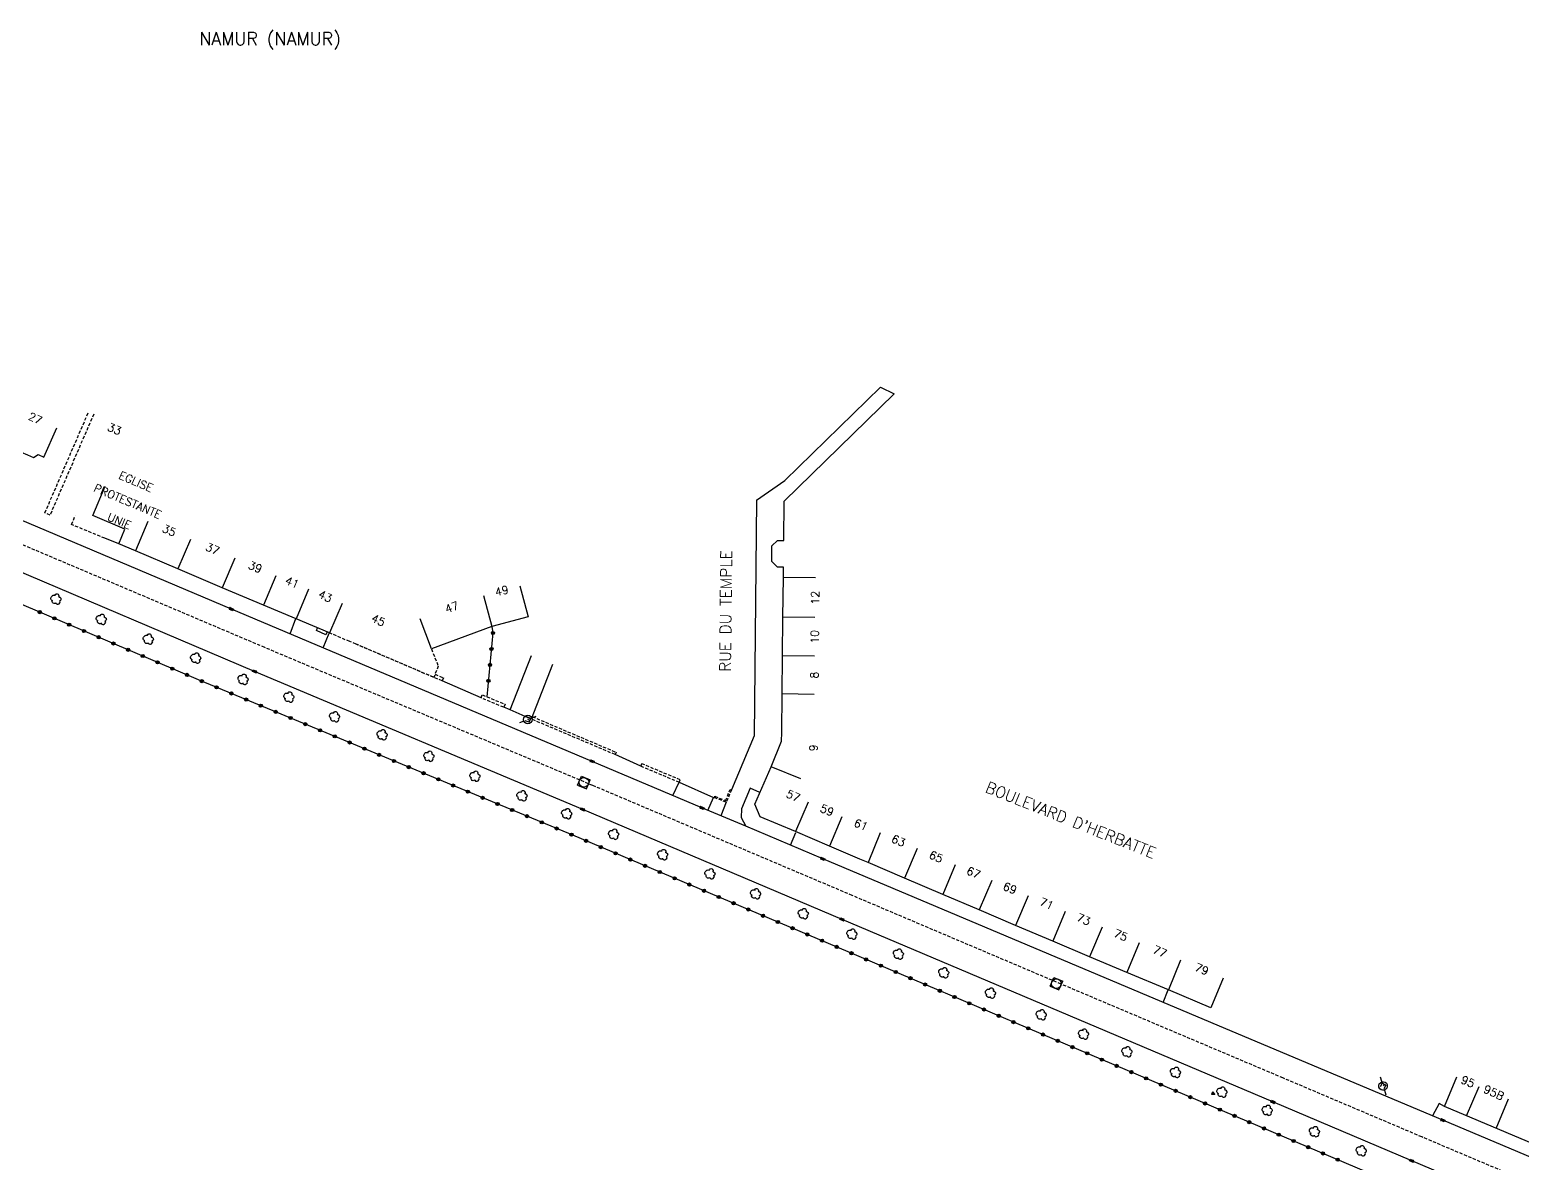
# Model space of a CAD drawing. Header units: millimetres. Extents: x 185000 to 186001, y 128000 to 129000.
# Drawn here: x 185558.1 to 185791.2, y 128810.9 to 128987.8 of the extents above; entities that cross this region are included whole.
import ezdxf
from ezdxf.enums import TextEntityAlignment as Align

# ---------------------------------------------------------------- set-up
doc = ezdxf.new("R2010")
doc.units = ezdxf.units.MM
doc.linetypes.add('DASHED', pattern=[0.75, 0.5, -0.25])
doc.layers.get('0').update_dxf_attribs({"linetype": 'CONTINUOUS'})
for name, color, linetype in [('W0001', 6, 'DASHED'), ('W0008', 7, 'CONTINUOUS'), ('W0100', 7, 'CONTINUOUS'), ('W0112', 1, 'DASHED'), ('W0300', 7, 'CONTINUOUS'), ('W0322', 7, 'CONTINUOUS'), ('W0334', 7, 'CONTINUOUS'), ('W0400', 7, 'CONTINUOUS'), ('W0420', 7, 'CONTINUOUS'), ('W0471', 7, 'CONTINUOUS'), ('W0851', 7, 'CONTINUOUS'), ('W0980', 7, 'CONTINUOUS'), ('W0984', 7, 'CONTINUOUS'), ('W0989', 7, 'CONTINUOUS'), ('W0991', 7, 'CONTINUOUS'), ('W1102', 7, 'CONTINUOUS')]:
    doc.layers.add(name, color=color, linetype=linetype)
doc.styles.get("Standard").update_dxf_attribs({"font": 'romans.shx', "width": 0.85})

# ---------------------------------------------------------------- blocks, each defined once
blk = doc.blocks.new('t322o')
at = {"color": 0, "linetype": 'Continuous'}
for radius in [0.25, 0.15]:
    blk.add_circle((0, 0), radius, dxfattribs=at)
blk = doc.blocks.new('T851')
for p, q in [((-0.25, -0.15), (0, 0.32)), ((0, 0.32), (0.25, -0.15)), ((-0.25, -0.15), (0.25, -0.15))]:
    blk.add_line(p, q)
for major_axis in [(-0.106, 0.106), (-0.0354, 0.0354), (-0.0236, 0.0236)]:
    blk.add_ellipse((0, 0), major_axis=major_axis, ratio=1, start_param=3.926991, end_param=10.210176)
blk = doc.blocks.new('T400')
for p, q in [((-0.15, 0.3), (0.15, 0.3)), ((-0.15, -0.25), (-0.15, 0.3)), ((-0.15, 0.15), (0.15, 0.15)), ((-0.15, 0), (0.15, 0)), ((0.15, 0.3), (0.15, -0.25)), ((-0.15, -0.15), (0.15, -0.15)), ((-0.15, -0.25), (-0.15, -0.3)), ((-0.15, -0.3), (0.15, -0.3)), ((0.15, -0.3), (0.15, -0.25))]:
    blk.add_line(p, q)
blk = doc.blocks.new('T300')
for p, q in [((-0.8, 0.51), (-0.86, 0.34)), ((-0.86, 0.34), (-0.86, 0.17)), ((-0.86, 0.17), (-0.74, 0.06)), ((-0.69, 0.63), (-0.8, 0.51)), ((-0.8, -0.06), (-0.74, 0.06)), ((-0.74, 0.06), (-0.69, 0.11)), ((-0.57, 0.69), (-0.69, 0.63)), ((-0.46, 0.69), (-0.57, 0.69)), ((-0.29, 0.63), (-0.46, 0.69)), ((-0.29, 0.63), (-0.17, 0.74)), ((-0.23, 0.57), (-0.29, 0.63)), ((-0.17, 0.74), (-0.06, 0.8)), ((-0.06, 0.8), (0.06, 0.8)), ((0.06, 0.8), (0.23, 0.74)), ((0.23, 0.74), (0.34, 0.63)), ((0.34, 0.63), (0.4, 0.51)), ((0.46, 0.46), (0.34, 0.46)), ((0.4, 0.51), (0.4, 0.46)), ((0.57, 0.4), (0.46, 0.46)), ((0.57, 0.4), (0.69, 0.29)), ((0.69, 0.29), (0.74, 0.17)), ((0.74, 0.06), (0.69, -0.17)), ((0.74, 0.17), (0.74, 0.06)), ((-0.8, -0.17), (-0.8, -0.06)), ((-0.8, -0.23), (-0.8, -0.17)), ((-0.74, -0.34), (-0.8, -0.23)), ((-0.69, -0.4), (-0.74, -0.34)), ((-0.51, -0.46), (-0.69, -0.4)), ((-0.4, -0.46), (-0.51, -0.46)), ((-0.4, -0.46), (-0.34, -0.46)), ((-0.34, -0.46), (-0.34, -0.4)), ((-0.34, -0.51), (-0.34, -0.46)), ((-0.29, -0.63), (-0.34, -0.51)), ((-0.17, -0.74), (-0.29, -0.63)), ((-0.06, -0.8), (-0.17, -0.74)), ((0.06, -0.8), (-0.06, -0.8)), ((0.17, -0.74), (0.06, -0.8)), ((0.23, -0.69), (0.17, -0.74)), ((0.29, -0.46), (0.23, -0.46)), ((0.29, -0.63), (0.23, -0.69)), ((0.46, -0.4), (0.29, -0.46)), ((0.34, -0.51), (0.29, -0.63)), ((0.34, -0.51), (0.34, -0.46)), ((0.57, -0.34), (0.46, -0.4)), ((0.63, -0.29), (0.57, -0.34)), ((0.69, -0.17), (0.63, -0.29))]:
    blk.add_line(p, q)
blk = doc.blocks.new('T471')
for p, q in [((-0.333334, 0.333334), (-0.333334, -0.333334)), ((-0.333334, 0.333334), (0.333334, 0.333334)), ((-0.333334, 0), (0, 0)), ((0.500001, 0.500001), (1.000002, 1.000002)), ((-0.500001, -0.500001), (-1.000002, -1.000002)), ((-0.333334, -0.333334), (0.333334, -0.333334))]:
    blk.add_line(p, q)
blk.add_ellipse((0, 0), major_axis=(0.471405, 0.471405), ratio=1, start_param=5.4977871438, end_param=11.780972451)
blk = doc.blocks.new('T420')
for p, q in [((0.75, 0.75), (-0.75, 0.75)), ((-0.75, 0.75), (-0.75, -0.75)), ((0.75, 0.75), (0.75, -0.75)), ((0.75, -0.75), (-0.75, -0.75))]:
    blk.add_line(p, q)
blk.add_ellipse((0, 0), major_axis=(-0.53, 0.53), ratio=1, start_param=3.926991, end_param=10.210176)

msp = doc.modelspace()

# ---------------------------------------------------------------- linework, layer by layer
at = {"layer": 'W0001'}
msp.add_lwpolyline([(186000, 128744.75), (185977.82, 128747.36), (185950.62, 128750.62, -0.045351), (185929.53, 128754.24, -0.031434), (185906.62, 128760.97), (185888.65, 128767.58), (185851.72, 128783), (185796.37, 128806.17), (185775.49, 128815.01), (185753.81, 128824.21), (185719.14, 128838.87), (185686.53, 128852.7), (185646.03, 128869.86), (185594.77, 128891.41), (185554.56, 128908.46), (185512.42, 128926.16), (185489.5, 128934.46, 0.028238), (185464.11, 128941.41, 0.030043), (185430.58, 128946.67, 0.045555), (185379.71, 128946.07), (185362.88, 128944.51), (185323.56, 128940.92), (185307.7, 128935.65), (185293.58, 128933.87)], format="xyb", dxfattribs=at)
at = {"layer": 'W0008'}
for points in [[(185803.61, 128824.13), (185797.88, 128813.96), (185797.7, 128813.64, -0.152159), (185796.37, 128812.38), (185794.54, 128811.63, -0.156947), (185792.85, 128811.68), (185778.77, 128817.62), (185745.85, 128831.48), (185681.92, 128858.42), (185669.9, 128863.51), (185663.05, 128866.38), (185645.9, 128873.64), (185589.56, 128897.4), (185553.56, 128912.65), (185515.18, 128928.82), (185511.78, 128930.25, -0.45176), (185510.51, 128933.52), (185518.88, 128949.62)], [(185987.85, 128738.89), (185988, 128739.8, 0.369365), (185986.23, 128742.27), (185985.67, 128742.34), (185950.22, 128746.59, -0.045026), (185928.56, 128750.31, -0.031346), (185905.23, 128757.17), (185887.17, 128763.81), (185850.16, 128779.26), (185794.79, 128802.44), (185773.91, 128811.29), (185752.23, 128820.48), (185717.56, 128835.14), (185684.95, 128848.97), (185644.45, 128866.13), (185593.2, 128887.68), (185552.98, 128904.73)]]:
    msp.add_lwpolyline(points, format="xyb", dxfattribs=at)
at = {"layer": 'W0100'}
for points in [[(185548.82, 128931.66), (185546.8, 128927.08), (185547.75, 128926.66), (185547.89, 128925.74), (185548.86, 128925.32), (185549.83, 128924.89), (185550.6, 128925.41), (185556.6, 128922.76), (185556.73, 128921.92), (185557.7, 128921.49), (185558.67, 128921.06), (185559.37, 128921.54), (185560.27, 128921.14), (185562.28, 128925.72)], [(185744.47, 128839.79), (185742.54, 128835.18), (185735.91, 128837.95), (185729.43, 128840.69), (185723.61, 128843.13), (185717.85, 128845.59), (185712.05, 128848.03), (185706.38, 128850.44), (185700.66, 128852.87), (185694.69, 128855.42), (185689.01, 128857.84), (185687.73, 128858.36), (185682.96, 128860.41), (185677.66, 128862.67), (185672.17, 128864.99), (185671.33, 128866.97), (185673.85, 128872.8), (185675.49, 128876.8), (185675.52, 128878.17), (185675.58, 128884.16), (185675.65, 128890.13), (185675.71, 128896.14), (185675.8, 128902.32), (185675.82, 128903.98), (185674.85, 128903.98), (185674, 128904.82), (185674, 128907.28), (185674.86, 128908.12), (185675.83, 128908.12), (185675.91, 128914.27), (185693.06, 128931.02)], [(185606.86, 128898.29), (185604.89, 128893.69), (185599.69, 128895.91), (185594.57, 128898.02), (185588.12, 128900.75), (185581.22, 128903.69), (185574.59, 128906.49), (185571.97, 128907.59), (185572.94, 128909.87), (185567.91, 128912), (185569.86, 128916.6)], [(185634.63, 128901.03), (185635.92, 128896.19), (185630.22, 128894.68), (185620.8, 128891.19), (185619.06, 128895.88)], [(185639.72, 128888.77), (185636.4, 128880.25), (185633.11, 128881.68), (185636.43, 128890.19)], [(185796.7, 128827.07), (185801.26, 128825.02), (185796.53, 128814.47), (185793.96, 128813.46), (185779.02, 128819.76), (185780.96, 128824.37)]]:
    msp.add_lwpolyline(points, dxfattribs=at)
at = {"layer": 'W0112'}
for points in [[(185568.06, 128927.83), (185561.24, 128912.09), (185560.44, 128912.43), (185567.26, 128928.18)], [(185569.8, 128908.46), (185564.6, 128910.62), (185565.18, 128912.04)], [(185620.8, 128891.19), (185621.88, 128888.5), (185621.17, 128886.74), (185609.03, 128891.94), (185608.05, 128892.34), (185604.89, 128893.69)], [(185621.37, 128887.23), (185622.69, 128886.67), (185622.5, 128886.2), (185609.03, 128891.94)], [(185636.56, 128880.62), (185649.65, 128875.06), (185649.49, 128874.7), (185636.4, 128880.25)]]:
    msp.add_lwpolyline(points, dxfattribs=at)
for points in [[(185628.76, 128884.02), (185632.3, 128882.55), (185632.1, 128882.09), (185628.56, 128883.55)], [(185653.49, 128872.91), (185659.51, 128870.39), (185659.67, 128870.76), (185653.64, 128873.28)], [(185665.07, 128868.19), (185666.74, 128867.51), (185667.48, 128869.27), (185667.67, 128869.2), (185666.85, 128867.25), (185665, 128868)]]:
    msp.add_lwpolyline(points, close=True, dxfattribs=at)
at = {"layer": 'W0322'}
for points in [[(185789.97, 128799.73), (185716.06, 128831.1), (185685.89, 128843.92), (185642.9, 128862.11), (185584.77, 128886.23), (185549.36, 128901.32), (185501.97, 128921.1)], [(185630.22, 128894.68), (185630.42, 128893.73), (185629.48, 128883.72)]]:
    msp.add_lwpolyline(points, dxfattribs=at)
at = {"layer": 'W0334'}
for points in [[(185671.57, 128914.42), (185676.03, 128917.47), (185690.93, 128932.08), (185693.06, 128931.02)], [(185671.58, 128914.43), (185671.22, 128877.61), (185667.67, 128869.2)], [(185571.97, 128907.59), (185569.8, 128908.46)], [(185598.73, 128893.53), (185599.63, 128895.94)], [(185604.53, 128893.85), (185604.34, 128893.4), (185602.85, 128894.06), (185603.03, 128894.48)], [(185603.9, 128891.35), (185604.82, 128893.67)], [(185628.56, 128883.55), (185622.5, 128886.2)], [(185633.11, 128881.68), (185632.1, 128882.09)], [(185653.49, 128872.91), (185649.49, 128874.7)], [(185658.49, 128868.32), (185659.51, 128870.39), (185664.85, 128868.02)], [(185663.99, 128865.99), (185664.85, 128868.02), (185665, 128868)], [(185672.12, 128868.79), (185670.58, 128869.43), (185669.23, 128866.21), (185669.16, 128864.88), (185669.9, 128863.51)], [(185666.85, 128867.25), (185666.01, 128865.14)], [(185676.89, 128860.55), (185677.74, 128862.53)], [(185735.09, 128836.02), (185735.89, 128837.96)], [(185779.02, 128819.76), (185778.21, 128820.23), (185777.17, 128818.29)]]:
    msp.add_lwpolyline(points, dxfattribs=at)
at = {"layer": 'W1102'}
for p, q in [((185576.54, 128911.09), (185574.59, 128906.49)), ((185583.16, 128908.3), (185581.22, 128903.69)), ((185590.08, 128905.35), (185588.12, 128900.75)), ((185596.52, 128902.62), (185594.57, 128898.02)), ((185680.8, 128902.27), (185675.8, 128902.32)), ((185601.6, 128900.53), (185599.69, 128895.91)), ((185628.94, 128899.51), (185630.22, 128894.68)), ((185680.71, 128896.09), (185675.71, 128896.14)), ((185680.65, 128890.07), (185675.65, 128890.13)), ((185680.58, 128884.1), (185675.58, 128884.16)), ((185678.48, 128870.9), (185673.85, 128872.8)), ((185679.63, 128867.27), (185677.66, 128862.67)), ((185684.92, 128865), (185682.96, 128860.41)), ((185690.88, 128862.48), (185689.01, 128857.84)), ((185696.65, 128860.02), (185694.69, 128855.42)), ((185702.62, 128857.47), (185700.66, 128852.87)), ((185708.33, 128855.04), (185706.38, 128850.44)), ((185714, 128852.63), (185712.05, 128848.03)), ((185719.79, 128850.2), (185717.85, 128845.59)), ((185725.58, 128847.73), (185723.61, 128843.13)), ((185731.36, 128845.3), (185729.43, 128840.69)), ((185737.8, 128842.58), (185735.91, 128837.95)), ((185782.49, 128818.3), (185784.44, 128822.9)), ((185787.1, 128816.35), (185789.04, 128820.96))]:
    msp.add_line(p, q, dxfattribs=at)

# ---------------------------------------------------------------- block references
at = {"layer": 'W0300', "rotation": 157.209204029713}
for p in [(185562.12, 128899.03), (185569.21, 128895.87), (185576.55, 128892.78), (185583.95, 128889.82), (185591.35, 128886.51), (185598.5, 128883.75), (185605.63, 128880.67), (185613.06, 128877.85), (185620.37, 128874.5), (185627.56, 128871.38), (185634.92, 128868.32), (185641.89, 128865.52), (185649.23, 128862.32), (185656.89, 128859.14), (185664.28, 128856.14), (185671.38, 128853.03), (185678.85, 128849.92), (185686.43, 128846.74), (185693.7, 128843.62), (185700.78, 128840.7), (185708.07, 128837.52), (185716, 128834.14), (185722.61, 128831.13), (185729.39, 128828.37), (185736.97, 128825.16), (185744.22, 128822.07), (185751.3, 128819.23), (185758.68, 128815.9), (185765.98, 128812.91)]:
    msp.add_blockref('T300', p, dxfattribs=at)
at = {"layer": 'W0322'}
for p, rotation in [((185559.64, 128896.94), 156.9217297642132), ((185561.94, 128895.96), 156.9217297642132), ((185564.24, 128894.98), 156.9217297642132), ((185566.54, 128894), 156.9217297642132), ((185568.84, 128893.02), 156.9217297642132), ((185630.42, 128893.68), 264.6064913258725), ((185571.14, 128892.04), 156.9217297642132), ((185573.44, 128891.06), 156.9217297642132), ((185630.18, 128891.19), 264.6064913258725), ((185575.74, 128890.08), 156.9217297642132), ((185578.04, 128889.1), 156.9217297642132), ((185580.34, 128888.12), 156.9217297642132), ((185629.95, 128888.7), 264.6064913258725), ((185582.64, 128887.14), 156.9217297642132), ((185584.94, 128886.16), 157.4607847499579), ((185629.71, 128886.21), 264.6064913258725), ((185587.25, 128885.2), 157.4607847499579), ((185589.56, 128884.24), 157.4607847499579), ((185591.87, 128883.29), 157.4607847499579), ((185594.18, 128882.33), 157.4607847499579), ((185596.49, 128881.37), 157.4607847499579), ((185598.8, 128880.41), 157.4607847499579), ((185601.11, 128879.45), 157.4607847499579), ((185603.41, 128878.49), 157.4607847499579), ((185605.72, 128877.54), 157.4607847499579), ((185608.03, 128876.58), 157.4607847499579), ((185610.34, 128875.62), 157.4607847499579), ((185612.65, 128874.66), 157.4607847499579), ((185614.96, 128873.7), 157.4607847499579), ((185617.27, 128872.74), 157.4607847499579), ((185619.58, 128871.79), 157.4607847499579), ((185621.89, 128870.83), 157.4607847499579), ((185624.2, 128869.87), 157.4607847499579), ((185626.51, 128868.91), 157.4607847499579), ((185628.81, 128867.95), 157.4607847499579), ((185631.12, 128866.99), 157.4607847499579), ((185633.43, 128866.04), 157.4607847499579), ((185635.74, 128865.08), 157.4607847499579), ((185638.05, 128864.12), 157.4607847499579), ((185640.36, 128863.16), 157.4607847499579), ((185642.67, 128862.2), 157.4607847499579), ((185644.97, 128861.23), 157.0654130213149), ((185647.27, 128860.26), 157.0654130213149), ((185649.58, 128859.28), 157.0654130213149), ((185651.88, 128858.31), 157.0654130213149), ((185654.18, 128857.33), 157.0654130213149), ((185656.48, 128856.36), 157.0654130213149), ((185658.79, 128855.38), 157.0654130213149), ((185661.09, 128854.41), 157.0654130213149), ((185663.39, 128853.44), 157.0654130213149), ((185665.69, 128852.46), 157.0654130213149), ((185668, 128851.49), 157.0654130213149), ((185670.3, 128850.51), 157.0654130213149), ((185672.6, 128849.54), 157.0654130213149), ((185674.9, 128848.57), 157.0654130213149), ((185677.2, 128847.59), 157.0654130213149), ((185679.51, 128846.62), 157.0654130213149), ((185681.81, 128845.64), 157.0654130213149), ((185684.11, 128844.67), 157.0654130213149), ((185686.41, 128843.69), 156.9830417349564), ((185688.71, 128842.72), 156.9830417349564), ((185691.02, 128841.74), 156.9830417349564), ((185693.32, 128840.76), 156.9830417349564), ((185695.62, 128839.78), 156.9830417349564), ((185697.92, 128838.81), 156.9830417349564), ((185700.22, 128837.83), 156.9830417349564), ((185702.52, 128836.85), 156.9830417349564), ((185704.82, 128835.87), 156.9830417349564), ((185707.12, 128834.9), 156.9830417349564), ((185709.42, 128833.92), 156.9830417349564), ((185711.72, 128832.94), 156.9830417349564), ((185714.03, 128831.96), 156.9830417349564), ((185716.33, 128830.99), 157.0018448689841), ((185718.63, 128830.01), 157.0018448689841), ((185720.93, 128829.03), 157.0018448689841), ((185723.23, 128828.06), 157.0018448689841), ((185725.53, 128827.08), 157.0018448689841), ((185727.83, 128826.1), 157.0018448689841), ((185730.13, 128825.13), 157.0018448689841), ((185732.44, 128824.15), 157.0018448689841), ((185734.74, 128823.17), 157.0018448689841), ((185737.04, 128822.2), 157.0018448689841), ((185739.34, 128821.22), 157.0018448689841), ((185741.64, 128820.24), 157.0018448689841), ((185743.94, 128819.27), 157.0018448689841), ((185746.24, 128818.29), 157.0018448689841), ((185748.54, 128817.31), 157.0018448689841), ((185750.85, 128816.34), 157.0018448689841), ((185753.15, 128815.36), 157.0018448689841), ((185755.45, 128814.38), 157.0018448689841), ((185757.75, 128813.4), 157.0018448689841), ((185760.05, 128812.43), 157.0018448689841), ((185762.35, 128811.45), 157.0018448689841)]:
    msp.add_blockref('t322o', p, dxfattribs=dict(at, rotation=rotation))
at = {"layer": 'W0400'}
for p, rotation in [((185589.56, 128897.4), 247.041199451236), ((185593.2, 128887.68), 67.02886968891491), ((185645.9, 128873.64), 247.0608389917599), ((185644.45, 128866.13), 67.06541302131397), ((185663.05, 128866.38), 247.0608389917599), ((185681.92, 128858.42), 247.1514863444), ((185684.95, 128848.97), 67.03862809080793), ((185752.23, 128820.48), 67.07471380622701), ((185778.77, 128817.62), 247.155663251081), ((185773.91, 128811.29), 67.0263996192959)]:
    msp.add_blockref('T400', p, dxfattribs=dict(at, rotation=rotation))
at = {"layer": 'W0420'}
for p, rotation in [((185644.63, 128870.35), 157.209204029713), ((185718.42, 128838.94), 157.1514863444)]:
    msp.add_blockref('T420', p, dxfattribs=dict(at, rotation=rotation))
at = {"layer": 'W0471'}
for p, rotation in [((185635.88, 128880.17), 157.209204029713), ((185769.44, 128822.96), 241.746742511747)]:
    msp.add_blockref('T471', p, dxfattribs=dict(at, rotation=rotation))
at = {"layer": 'W0851', "rotation": 247.131261187032}
msp.add_blockref('T851', (185742.86, 128821.78), dxfattribs=at)

# ---------------------------------------------------------------- texts
at = {"layer": 'W0980'}
msp.add_text('NAMUR (NAMUR)', height=2, dxfattribs=at).set_placement((185595.6, 128986.31), align=Align.MIDDLE)
at = {"layer": 'W0984'}
for s, p in [('EGLISE', (185574.67, 128917.31)), ('PROTESTANTE', (185573.37, 128914.24)), ('UNIE', (185572.07, 128911.17))]:
    msp.add_text(s, height=1.25, rotation=337.0415, dxfattribs=at).set_placement(p, align=Align.MIDDLE)
at = {"layer": 'W0989'}
for s, rotation, p in [('RUE DU TEMPLE', 89.4394, (185666.77, 128897.1)), ("BOULEVARD D'HERBATTE", 338.2657, (185720.67, 128864.47))]:
    msp.add_text(s, height=1.75, rotation=rotation, dxfattribs=at).set_placement(p, align=Align.MIDDLE)
at = {"layer": 'W0991'}
for s, rotation, p in [('27', 336.1866, (185558.95, 128927.19)), ('33', 337.0254, (185571.3, 128925.53)), ('35', 337.0254, (185579.85, 128909.69)), ('37', 336.9744, (185586.62, 128906.82)), ('39', 337.3093, (185593.3, 128903.98)), ('41', 337.2601, (185599.06, 128901.58)), ('43', 335.092, (185604.23, 128899.41)), ('49', 12.9952, (185631.79, 128900.27)), ('12', 89.2997, (185680.75, 128899.18)), ('47', 20.4056, (185624, 128897.7)), ('45', 335.092, (185612.53, 128895.67)), ('10', 89.3768, (185680.68, 128893.08)), ('8', 89.394, (185680.62, 128887.09)), ('6', 271.3356, (185680.47, 128875.76)), ('57', 336.9642, (185677.31, 128868.27)), ('59', 336.9642, (185682.6, 128866.01)), ('61', 336.9642, (185687.9, 128863.74)), ('63', 336.8947, (185693.76, 128861.25)), ('65', 336.9305, (185699.64, 128858.75)), ('67', 336.9679, (185705.48, 128856.26)), ('69', 337.0989, (185711.17, 128853.84)), ('71', 337.0218, (185716.9, 128851.42)), ('73', 337.022, (185722.68, 128848.97)), ('75', 337.1687, (185728.47, 128846.51)), ('77', 337.2129, (185734.58, 128843.94)), ('79', 337.7964, (185741.13, 128841.19)), ('95', 336.6133, (185782.7, 128823.64)), ('95B', 336.2963, (185786.74, 128821.93))]:
    msp.add_text(s, height=1.25, rotation=rotation, dxfattribs=at).set_placement(p, align=Align.MIDDLE)

doc.saveas('drawing.dxf')
